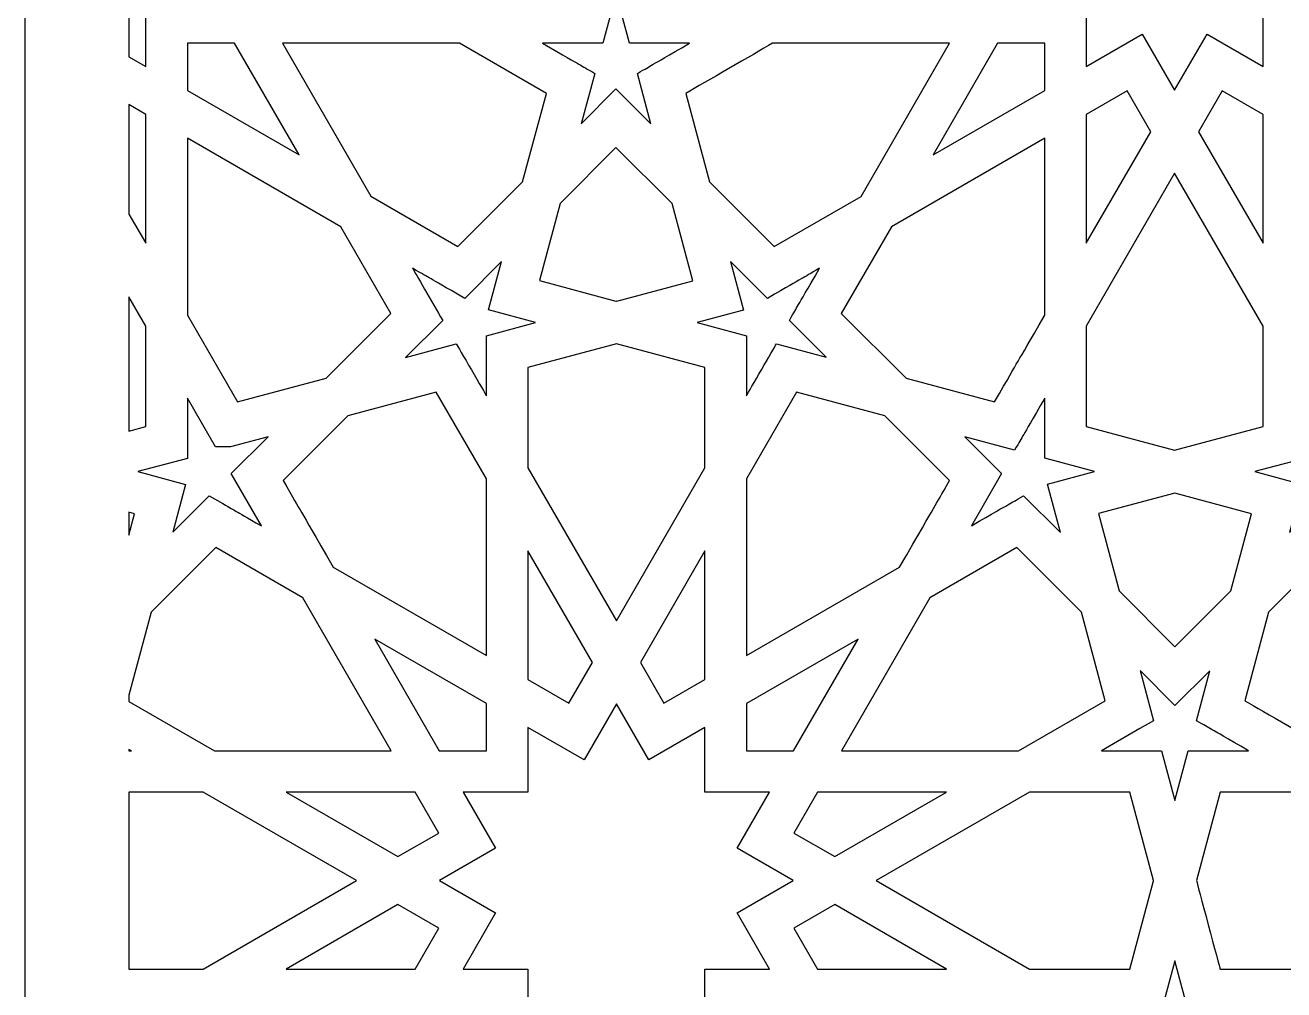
# Model space of a CAD drawing. Header units: millimetres. Extents: x -64 to 64, y -64 to 64.
# Drawn here: x -63.5 to -16.7, y -4.02 to 31.87 of the extents above; entities that cross this region are included whole.
import ezdxf

# ---------------------------------------------------------------- set-up
doc = ezdxf.new("R2010")
doc.units = ezdxf.units.MM
doc.header["$MEASUREMENT"] = 0
doc.layers.add('layer 1', color=7, linetype='Continuous')

msp = doc.modelspace()

# ---------------------------------------------------------------- linework, layer by layer
at = {"layer": 'layer 1', "color": 250}
for points, knots in [([(63.5, 63.5004), (63.5, 63.5004), (-63.5, 63.5004), (-63.5, 63.5004), (-63.5, 63.5004), (-63.5, 63.5004), (-63.5, -63.5), (-63.5, -63.5), (-63.5, -63.5), (-63.5, -63.5), (63.5, -63.5), (63.5, -63.5), (63.5, -63.5), (63.5, -57.5078), (63.5, 58.6684), (63.5, 63.5004)], [0, 0, 0, 0, 0.2, 0.2, 0.2, 0.2, 0.4, 0.4, 0.4, 0.4, 0.6, 0.6, 0.6, 0.6, 1, 1, 1, 1]), ([(-21.9643, 40.5253), (-21.9643, 40.5253), (-20.7603, 42.6089), (-20.7603, 42.6089), (-20.7603, 42.6089), (-20.7603, 42.6089), (-19.5562, 40.5253), (-19.5562, 40.5253), (-19.5562, 40.5253), (-19.5562, 40.5253), (-17.4727, 41.729), (-17.4727, 41.729), (-17.4727, 41.729), (-17.4727, 41.729), (-17.4727, 39.3213), (-17.4727, 39.3213), (-17.4727, 39.3213), (-17.4727, 39.3213), (-15.0647, 39.3213), (-15.0647, 39.3213), (-15.0647, 39.3213), (-15.0647, 39.3213), (-16.2687, 37.2375), (-16.2687, 37.2375), (-16.2687, 37.2375), (-16.2687, 37.2375), (-14.1848, 36.0334), (-14.1848, 36.0334), (-14.1848, 36.0334), (-14.1848, 36.0334), (-16.2687, 34.8298), (-16.2687, 34.8298), (-16.2687, 34.8298), (-16.2687, 34.8298), (-15.0647, 32.742), (-15.0647, 32.742), (-15.0647, 32.742), (-15.0647, 32.742), (-17.4727, 32.742), (-17.4727, 32.742), (-17.4727, 32.742), (-17.4727, 32.742), (-17.4727, 30.3378), (-17.4727, 30.3378), (-17.4727, 30.3378), (-17.4727, 30.3378), (-19.5562, 31.5419), (-19.5562, 31.5419), (-19.5562, 31.5419), (-19.5562, 31.5419), (-20.7603, 29.4545), (-20.7603, 29.4545), (-20.7603, 29.4545), (-20.7603, 29.4545), (-21.9643, 31.5419), (-21.9643, 31.5419), (-21.9643, 31.5419), (-21.9643, 31.5419), (-24.0478, 30.3378), (-24.0478, 30.3378), (-24.0478, 30.3378), (-24.0478, 30.3378), (-24.0478, 32.742), (-24.0478, 32.742), (-24.0478, 32.742), (-24.0478, 32.742), (-26.4559, 32.742), (-26.4559, 32.742), (-26.4559, 32.742), (-26.4559, 32.742), (-25.2518, 34.8298), (-25.2518, 34.8298), (-25.2518, 34.8298), (-25.2518, 34.8298), (-27.3357, 36.0334), (-27.3357, 36.0334), (-27.3357, 36.0334), (-27.3357, 36.0334), (-25.2518, 37.2375), (-25.2518, 37.2375), (-25.2518, 37.2375), (-25.2518, 37.2375), (-26.4559, 39.3213), (-26.4559, 39.3213), (-26.4559, 39.3213), (-26.4559, 39.3213), (-24.0478, 39.3213), (-24.0478, 39.3213), (-24.0478, 39.3213), (-24.0478, 39.3213), (-24.0478, 41.729), (-24.0478, 41.729), (-24.0478, 41.729), (-24.0478, 41.729), (-21.9643, 40.5253), (-21.9643, 40.5253)], [0, 0, 0, 0, 0.04, 0.04, 0.04, 0.04, 0.08, 0.08, 0.08, 0.08, 0.12, 0.12, 0.12, 0.12, 0.16, 0.16, 0.16, 0.16, 0.2, 0.2, 0.2, 0.2, 0.24, 0.24, 0.24, 0.24, 0.28, 0.28, 0.28, 0.28, 0.32, 0.32, 0.32, 0.32, 0.36, 0.36, 0.36, 0.36, 0.4, 0.4, 0.4, 0.4, 0.44, 0.44, 0.44, 0.44, 0.48, 0.48, 0.48, 0.48, 0.52, 0.52, 0.52, 0.52, 0.56, 0.56, 0.56, 0.56, 0.6, 0.6, 0.6, 0.6, 0.64, 0.64, 0.64, 0.64, 0.68, 0.68, 0.68, 0.68, 0.72, 0.72, 0.72, 0.72, 0.76, 0.76, 0.76, 0.76, 0.8, 0.8, 0.8, 0.8, 0.84, 0.84, 0.84, 0.84, 0.88, 0.88, 0.88, 0.88, 0.92, 0.92, 0.92, 0.92, 1, 1, 1, 1]), ([(-59.6412, 41.3664), (-59.6412, 41.3664), (-59.0123, 41.729), (-59.0123, 41.729), (-59.0123, 41.729), (-59.0123, 41.729), (-59.0123, 39.3213), (-59.0123, 39.3213), (-59.0123, 39.3213), (-59.0123, 39.3213), (-56.6044, 39.3213), (-56.6044, 39.3213), (-56.6044, 39.3213), (-56.6044, 39.3213), (-57.8046, 37.2375), (-57.8046, 37.2375), (-57.8046, 37.2375), (-57.8046, 37.2375), (-55.7208, 36.0334), (-55.7208, 36.0334), (-55.7208, 36.0334), (-55.7208, 36.0334), (-57.8046, 34.8298), (-57.8046, 34.8298), (-57.8046, 34.8298), (-57.8046, 34.8298), (-56.6044, 32.742), (-56.6044, 32.742), (-56.6044, 32.742), (-56.6044, 32.742), (-59.0123, 32.742), (-59.0123, 32.742), (-59.0123, 32.742), (-59.0123, 32.742), (-59.0123, 30.3378), (-59.0123, 30.3378), (-59.0123, 30.3378), (-59.0123, 30.3378), (-59.6412, 30.7008), (-59.6412, 30.7008), (-59.6412, 30.7008), (-59.6412, 30.7008), (-59.6412, 41.3664), (-59.6412, 41.3664)], [0, 0, 0, 0, 0.0833333, 0.0833333, 0.0833333, 0.0833333, 0.1666667, 0.1666667, 0.1666667, 0.1666667, 0.25, 0.25, 0.25, 0.25, 0.3333333, 0.3333333, 0.3333333, 0.3333333, 0.4166667, 0.4166667, 0.4166667, 0.4166667, 0.5, 0.5, 0.5, 0.5, 0.5833333, 0.5833333, 0.5833333, 0.5833333, 0.6666667, 0.6666667, 0.6666667, 0.6666667, 0.75, 0.75, 0.75, 0.75, 0.8333333, 0.8333333, 0.8333333, 0.8333333, 1, 1, 1, 1]), ([(-40.7332, 30.0792), (-40.7332, 30.0792), (-40.2317, 28.2004), (-40.2317, 28.2004), (-40.2317, 28.2004), (-40.2317, 28.2004), (-41.5321, 29.5007), (-41.5321, 29.5007), (-41.5321, 29.5007), (-41.5321, 29.5007), (-42.8286, 28.2039), (-42.8286, 28.2039), (-42.8286, 28.2039), (-42.8286, 28.2039), (-42.323, 30.0792), (-42.323, 30.0792), (-42.323, 30.0792), (-42.9828, 30.4613), (-42.5876, 30.2334), (-44.264, 31.1983), (-44.264, 31.1983), (-44.264, 31.1983), (-42.0259, 31.1983), (-42.0259, 31.1983), (-42.0259, 31.1983), (-42.0259, 31.1983), (-41.5282, 33.0507), (-41.5282, 33.0507), (-41.5282, 33.0507), (-41.5282, 33.0507), (-41.0343, 31.1983), (-41.0343, 31.1983), (-41.0343, 31.1983), (-41.0343, 31.1983), (-38.796, 31.1983), (-38.796, 31.1983), (-38.796, 31.1983), (-40.4686, 30.2331), (-40.0738, 30.4613), (-40.7332, 30.0792)], [0, 0, 0, 0, 0.0909091, 0.0909091, 0.0909091, 0.0909091, 0.1818182, 0.1818182, 0.1818182, 0.1818182, 0.2727273, 0.2727273, 0.2727273, 0.2727273, 0.3636364, 0.3636364, 0.3636364, 0.3636364, 0.4545455, 0.4545455, 0.4545455, 0.4545455, 0.5454545, 0.5454545, 0.5454545, 0.5454545, 0.6363636, 0.6363636, 0.6363636, 0.6363636, 0.7272727, 0.7272727, 0.7272727, 0.7272727, 0.8181818, 0.8181818, 0.8181818, 0.8181818, 1, 1, 1, 1]), ([(-53.3128, 27.0464), (-53.3128, 27.0464), (-57.4687, 29.4467), (-57.4687, 29.4467), (-57.4687, 29.4467), (-57.4687, 29.4467), (-57.4687, 31.1983), (-57.4687, 31.1983), (-57.4687, 31.1983), (-57.4687, 31.1983), (-55.7131, 31.1983), (-55.7131, 31.1983), (-55.7131, 31.1983), (-55.7131, 31.1983), (-53.3128, 27.0464), (-53.3128, 27.0464)], [0, 0, 0, 0, 0.2, 0.2, 0.2, 0.2, 0.4, 0.4, 0.4, 0.4, 0.6, 0.6, 0.6, 0.6, 1, 1, 1, 1]), ([(-47.3509, 31.1983), (-47.3509, 31.1983), (-44.1214, 29.3349), (-44.1214, 29.3349), (-44.1214, 29.3349), (-44.1214, 29.3349), (-45.0049, 26.047), (-45.0049, 26.047), (-45.0049, 26.047), (-45.0049, 26.047), (-47.4091, 23.6393), (-47.4091, 23.6393), (-47.4091, 23.6393), (-47.4091, 23.6393), (-50.6426, 25.5069), (-50.6426, 25.5069), (-50.6426, 25.5069), (-50.6426, 25.5069), (-53.9303, 31.1983), (-53.9303, 31.1983), (-53.9303, 31.1983), (-53.9303, 31.1983), (-47.3509, 31.1983), (-47.3509, 31.1983)], [0, 0, 0, 0, 0.1428571, 0.1428571, 0.1428571, 0.1428571, 0.2857143, 0.2857143, 0.2857143, 0.2857143, 0.4285714, 0.4285714, 0.4285714, 0.4285714, 0.5714286, 0.5714286, 0.5714286, 0.5714286, 0.7142857, 0.7142857, 0.7142857, 0.7142857, 1, 1, 1, 1]), ([(-29.1299, 31.1983), (-29.1299, 31.1983), (-32.4177, 25.503), (-32.4177, 25.503), (-32.4177, 25.503), (-32.4177, 25.503), (-35.6475, 23.6393), (-35.6475, 23.6393), (-35.6475, 23.6393), (-35.6475, 23.6393), (-38.0552, 26.047), (-38.0552, 26.047), (-38.0552, 26.047), (-38.0552, 26.047), (-38.9351, 29.3349), (-38.9351, 29.3349), (-38.9351, 29.3349), (-38.229, 29.7438), (-36.4461, 30.7742), (-35.7091, 31.1983), (-35.7091, 31.1983), (-35.7091, 31.1983), (-29.1299, 31.1983), (-29.1299, 31.1983)], [0, 0, 0, 0, 0.1428571, 0.1428571, 0.1428571, 0.1428571, 0.2857143, 0.2857143, 0.2857143, 0.2857143, 0.4285714, 0.4285714, 0.4285714, 0.4285714, 0.5714286, 0.5714286, 0.5714286, 0.5714286, 0.7142857, 0.7142857, 0.7142857, 0.7142857, 1, 1, 1, 1]), ([(-25.5916, 29.4467), (-25.5916, 29.4467), (-29.7434, 27.0464), (-29.7434, 27.0464), (-29.7434, 27.0464), (-29.7434, 27.0464), (-27.347, 31.1983), (-27.347, 31.1983), (-27.347, 31.1983), (-27.347, 31.1983), (-25.5916, 31.1983), (-25.5916, 31.1983), (-25.5916, 31.1983), (-25.5916, 31.1983), (-25.5916, 29.4467), (-25.5916, 29.4467)], [0, 0, 0, 0, 0.2, 0.2, 0.2, 0.2, 0.4, 0.4, 0.4, 0.4, 0.6, 0.6, 0.6, 0.6, 1, 1, 1, 1]), ([(-24.0478, 23.7585), (-24.0478, 23.7585), (-24.0478, 28.5552), (-24.0478, 28.5552), (-24.0478, 28.5552), (-24.0478, 28.5552), (-22.5277, 29.4312), (-22.5277, 29.4312), (-22.5277, 29.4312), (-22.5277, 29.4312), (-21.6517, 27.9107), (-21.6517, 27.9107), (-21.6517, 27.9107), (-21.6517, 27.9107), (-24.0478, 23.7585), (-24.0478, 23.7585)], [0, 0, 0, 0, 0.2, 0.2, 0.2, 0.2, 0.4, 0.4, 0.4, 0.4, 0.6, 0.6, 0.6, 0.6, 1, 1, 1, 1]), ([(-17.4727, 23.7585), (-17.4727, 23.7585), (-19.8688, 27.9107), (-19.8688, 27.9107), (-19.8688, 27.9107), (-19.8688, 27.9107), (-18.9929, 29.4312), (-18.9929, 29.4312), (-18.9929, 29.4312), (-18.9929, 29.4312), (-17.4727, 28.5552), (-17.4727, 28.5552), (-17.4727, 28.5552), (-17.4727, 28.5552), (-17.4727, 23.7585), (-17.4727, 23.7585)], [0, 0, 0, 0, 0.2, 0.2, 0.2, 0.2, 0.4, 0.4, 0.4, 0.4, 0.6, 0.6, 0.6, 0.6, 1, 1, 1, 1]), ([(-59.6412, 28.9179), (-59.6412, 28.9179), (-59.0123, 28.5552), (-59.0123, 28.5552), (-59.0123, 28.5552), (-59.0123, 28.5552), (-59.0123, 23.7585), (-59.0123, 23.7585), (-59.0123, 23.7585), (-59.0123, 23.7585), (-59.6412, 24.8468), (-59.6412, 24.8468), (-59.6412, 24.8468), (-59.6412, 24.8468), (-59.6412, 28.9179), (-59.6412, 28.9179)], [0, 0, 0, 0, 0.2, 0.2, 0.2, 0.2, 0.4, 0.4, 0.4, 0.4, 0.6, 0.6, 0.6, 0.6, 1, 1, 1, 1]), ([(-55.6012, 17.8548), (-55.6012, 17.8548), (-57.4687, 21.0845), (-57.4687, 21.0845), (-57.4687, 21.0845), (-57.4687, 21.0845), (-57.4687, 27.6638), (-57.4687, 27.6638), (-57.4687, 27.6638), (-57.4687, 27.6638), (-51.7693, 24.3724), (-51.7693, 24.3724), (-51.7693, 24.3724), (-51.7693, 24.3724), (-49.9055, 21.1462), (-49.9055, 21.1462), (-49.9055, 21.1462), (-49.9055, 21.1462), (-52.3135, 18.7385), (-52.3135, 18.7385), (-52.3135, 18.7385), (-52.3135, 18.7385), (-55.6012, 17.8548), (-55.6012, 17.8548)], [0, 0, 0, 0, 0.1428571, 0.1428571, 0.1428571, 0.1428571, 0.2857143, 0.2857143, 0.2857143, 0.2857143, 0.4285714, 0.4285714, 0.4285714, 0.4285714, 0.5714286, 0.5714286, 0.5714286, 0.5714286, 0.7142857, 0.7142857, 0.7142857, 0.7142857, 1, 1, 1, 1]), ([(-30.7468, 18.7385), (-30.7468, 18.7385), (-33.1546, 21.1427), (-33.1546, 21.1427), (-33.1546, 21.1427), (-33.1546, 21.1427), (-31.2868, 24.3762), (-31.2868, 24.3762), (-31.2868, 24.3762), (-31.2868, 24.3762), (-25.5916, 27.6638), (-25.5916, 27.6638), (-25.5916, 27.6638), (-25.5916, 27.6638), (-25.5916, 21.0845), (-25.5916, 21.0845), (-25.5916, 21.0845), (-26.8069, 18.9816), (-26.3941, 19.6991), (-27.4553, 17.8548), (-27.4553, 17.8548), (-27.4553, 17.8548), (-30.7468, 18.7385), (-30.7468, 18.7385)], [0, 0, 0, 0, 0.1428571, 0.1428571, 0.1428571, 0.1428571, 0.2857143, 0.2857143, 0.2857143, 0.2857143, 0.4285714, 0.4285714, 0.4285714, 0.4285714, 0.5714286, 0.5714286, 0.5714286, 0.5714286, 0.7142857, 0.7142857, 0.7142857, 0.7142857, 1, 1, 1, 1]), ([(-41.5321, 27.3166), (-41.5321, 27.3166), (-39.4484, 25.2367), (-39.4484, 25.2367), (-39.4484, 25.2367), (-39.4484, 25.2367), (-38.6804, 22.3658), (-38.6804, 22.3658), (-38.6804, 22.3658), (-38.6804, 22.3658), (-41.4973, 21.6094), (-41.4973, 21.6094), (-41.4973, 21.6094), (-41.4973, 21.6094), (-41.5167, 21.6133), (-41.5167, 21.6133), (-41.5167, 21.6133), (-41.5167, 21.6133), (-41.5399, 21.6094), (-41.5399, 21.6094), (-41.5399, 21.6094), (-41.5399, 21.6094), (-44.3799, 22.3696), (-44.3799, 22.3696), (-44.3799, 22.3696), (-44.3799, 22.3696), (-43.608, 25.2405), (-43.608, 25.2405), (-43.608, 25.2405), (-43.608, 25.2405), (-41.5321, 27.3166), (-41.5321, 27.3166)], [0, 0, 0, 0, 0.1111111, 0.1111111, 0.1111111, 0.1111111, 0.2222222, 0.2222222, 0.2222222, 0.2222222, 0.3333333, 0.3333333, 0.3333333, 0.3333333, 0.4444444, 0.4444444, 0.4444444, 0.4444444, 0.5555556, 0.5555556, 0.5555556, 0.5555556, 0.6666667, 0.6666667, 0.6666667, 0.6666667, 0.7777778, 0.7777778, 0.7777778, 0.7777778, 1, 1, 1, 1]), ([(-20.7603, 26.3673), (-20.7603, 26.3673), (-17.4727, 20.6717), (-17.4727, 20.6717), (-17.4727, 20.6717), (-17.4727, 20.6717), (-17.4727, 16.9443), (-17.4727, 16.9443), (-17.4727, 16.9443), (-17.4727, 16.9443), (-20.7603, 16.0606), (-20.7603, 16.0606), (-20.7603, 16.0606), (-20.7603, 16.0606), (-24.0478, 16.9443), (-24.0478, 16.9443), (-24.0478, 16.9443), (-24.0478, 16.9443), (-24.0478, 20.6717), (-24.0478, 20.6717), (-24.0478, 20.6717), (-24.0478, 20.6717), (-20.7603, 26.3673), (-20.7603, 26.3673)], [0, 0, 0, 0, 0.1428571, 0.1428571, 0.1428571, 0.1428571, 0.2857143, 0.2857143, 0.2857143, 0.2857143, 0.4285714, 0.4285714, 0.4285714, 0.4285714, 0.5714286, 0.5714286, 0.5714286, 0.5714286, 0.7142857, 0.7142857, 0.7142857, 0.7142857, 1, 1, 1, 1]), ([(-49.0954, 22.8286), (-48.2927, 22.3658), (-48.7095, 22.6049), (-47.158, 21.7096), (-47.158, 21.7096), (-47.158, 21.7096), (-45.7845, 23.0833), (-45.7845, 23.0833), (-45.7845, 23.0833), (-45.7845, 23.0833), (-46.2705, 21.2774), (-46.2705, 21.2774), (-46.2705, 21.2774), (-46.2705, 21.2774), (-44.5226, 20.8068), (-44.5226, 20.8068), (-44.5226, 20.8068), (-44.5226, 20.8068), (-46.3478, 20.3168), (-46.3478, 20.3168), (-46.3478, 20.3168), (-46.3478, 20.3168), (-46.3478, 18.0785), (-46.3478, 18.0785), (-46.3478, 18.0785), (-46.3929, 18.1518), (-47.4275, 19.945), (-47.4708, 20.0194), (-47.4708, 20.0194), (-47.4708, 20.0194), (-49.3539, 19.5139), (-49.3539, 19.5139), (-49.3539, 19.5139), (-49.3539, 19.5139), (-47.9761, 20.8915), (-47.9761, 20.8915), (-47.9761, 20.8915), (-48.3639, 21.5565), (-49.0099, 22.678), (-49.0954, 22.8286)], [0, 0, 0, 0, 0.0909091, 0.0909091, 0.0909091, 0.0909091, 0.1818182, 0.1818182, 0.1818182, 0.1818182, 0.2727273, 0.2727273, 0.2727273, 0.2727273, 0.3636364, 0.3636364, 0.3636364, 0.3636364, 0.4545455, 0.4545455, 0.4545455, 0.4545455, 0.5454545, 0.5454545, 0.5454545, 0.5454545, 0.6363636, 0.6363636, 0.6363636, 0.6363636, 0.7272727, 0.7272727, 0.7272727, 0.7272727, 0.8181818, 0.8181818, 0.8181818, 0.8181818, 1, 1, 1, 1]), ([(-38.5144, 20.8107), (-38.5144, 20.8107), (-36.7896, 21.2697), (-36.7896, 21.2697), (-36.7896, 21.2697), (-36.7896, 21.2697), (-37.2758, 23.0833), (-37.2758, 23.0833), (-37.2758, 23.0833), (-37.2758, 23.0833), (-35.902, 21.7096), (-35.902, 21.7096), (-35.902, 21.7096), (-34.4098, 22.5735), (-34.7082, 22.3947), (-33.9611, 22.8286), (-33.9611, 22.8286), (-34.9313, 21.1561), (-34.7038, 21.5505), (-35.0802, 20.8915), (-35.0802, 20.8915), (-35.0802, 20.8915), (-33.7141, 19.5217), (-33.7141, 19.5217), (-33.7141, 19.5217), (-33.7141, 19.5217), (-35.5665, 20.0194), (-35.5665, 20.0194), (-35.5665, 20.0194), (-35.6851, 19.8134), (-36.5642, 18.2891), (-36.6854, 18.0785), (-36.6854, 18.0785), (-36.6854, 18.0785), (-36.6854, 20.3207), (-36.6854, 20.3207), (-36.6854, 20.3207), (-36.6854, 20.3207), (-38.5144, 20.8107), (-38.5144, 20.8107)], [0, 0, 0, 0, 0.0909091, 0.0909091, 0.0909091, 0.0909091, 0.1818182, 0.1818182, 0.1818182, 0.1818182, 0.2727273, 0.2727273, 0.2727273, 0.2727273, 0.3636364, 0.3636364, 0.3636364, 0.3636364, 0.4545455, 0.4545455, 0.4545455, 0.4545455, 0.5454545, 0.5454545, 0.5454545, 0.5454545, 0.6363636, 0.6363636, 0.6363636, 0.6363636, 0.7272727, 0.7272727, 0.7272727, 0.7272727, 0.8181818, 0.8181818, 0.8181818, 0.8181818, 1, 1, 1, 1]), ([(-59.6412, 21.76), (-59.6412, 21.76), (-59.0123, 20.6717), (-59.0123, 20.6717), (-59.0123, 20.6717), (-59.0123, 20.6717), (-59.0123, 16.9443), (-59.0123, 16.9443), (-59.0123, 16.9443), (-59.0123, 16.9443), (-59.6412, 16.7742), (-59.6412, 16.7742), (-59.6412, 16.7742), (-59.6412, 16.7742), (-59.6412, 21.76), (-59.6412, 21.76)], [0, 0, 0, 0, 0.2, 0.2, 0.2, 0.2, 0.4, 0.4, 0.4, 0.4, 0.6, 0.6, 0.6, 0.6, 1, 1, 1, 1]), ([(-41.5167, 9.7088), (-41.5167, 9.7088), (-44.8043, 15.4044), (-44.8043, 15.4044), (-44.8043, 15.4044), (-44.8043, 15.4044), (-44.8043, 19.1357), (-44.8043, 19.1357), (-44.8043, 19.1357), (-44.8043, 19.1357), (-41.5167, 20.0156), (-41.5167, 20.0156), (-41.5167, 20.0156), (-41.5167, 20.0156), (-38.229, 19.1357), (-38.229, 19.1357), (-38.229, 19.1357), (-38.229, 19.1357), (-38.229, 15.4044), (-38.229, 15.4044), (-38.229, 15.4044), (-38.229, 15.4044), (-41.5167, 9.7088), (-41.5167, 9.7088)], [0, 0, 0, 0, 0.1428571, 0.1428571, 0.1428571, 0.1428571, 0.2857143, 0.2857143, 0.2857143, 0.2857143, 0.4285714, 0.4285714, 0.4285714, 0.4285714, 0.5714286, 0.5714286, 0.5714286, 0.5714286, 0.7142857, 0.7142857, 0.7142857, 0.7142857, 1, 1, 1, 1]), ([(-54.7175, 13.2475), (-55.8789, 13.915), (-55.5663, 13.7375), (-56.1491, 14.0734), (-56.1491, 14.0734), (-56.1491, 14.0734), (-56.6584, 14.3665), (-56.6584, 14.3665), (-56.6584, 14.3665), (-56.6584, 14.3665), (-58.0129, 13.0122), (-58.0129, 13.0122), (-58.0129, 13.0122), (-58.0129, 13.0122), (-57.5383, 14.787), (-57.5383, 14.787), (-57.5383, 14.787), (-57.5383, 14.787), (-59.3132, 15.2615), (-59.3132, 15.2615), (-59.3132, 15.2615), (-59.3132, 15.2615), (-57.4687, 15.7558), (-57.4687, 15.7558), (-57.4687, 15.7558), (-57.4687, 15.7558), (-57.4687, 17.9977), (-57.4687, 17.9977), (-57.4687, 17.9977), (-57.4687, 17.9977), (-56.4191, 16.184), (-56.4191, 16.184), (-56.4191, 16.184), (-56.4191, 16.184), (-55.8712, 16.184), (-55.8712, 16.184), (-55.8712, 16.184), (-55.8712, 16.184), (-54.4628, 16.5622), (-54.4628, 16.5622), (-54.4628, 16.5622), (-54.4628, 16.5622), (-55.8403, 15.1885), (-55.8403, 15.1885), (-55.8403, 15.1885), (-55.8403, 15.1885), (-54.7175, 13.2475), (-54.7175, 13.2475)], [0, 0, 0, 0, 0.0769231, 0.0769231, 0.0769231, 0.0769231, 0.1538462, 0.1538462, 0.1538462, 0.1538462, 0.2307692, 0.2307692, 0.2307692, 0.2307692, 0.3076923, 0.3076923, 0.3076923, 0.3076923, 0.3846154, 0.3846154, 0.3846154, 0.3846154, 0.4615385, 0.4615385, 0.4615385, 0.4615385, 0.5384615, 0.5384615, 0.5384615, 0.5384615, 0.6153846, 0.6153846, 0.6153846, 0.6153846, 0.6923077, 0.6923077, 0.6923077, 0.6923077, 0.7692308, 0.7692308, 0.7692308, 0.7692308, 0.8461538, 0.8461538, 0.8461538, 0.8461538, 1, 1, 1, 1]), ([(-51.5031, 17.3415), (-51.5031, 17.3415), (-48.2155, 18.2213), (-48.2155, 18.2213), (-48.2155, 18.2213), (-48.2155, 18.2213), (-46.3478, 14.9916), (-46.3478, 14.9916), (-46.3478, 14.9916), (-46.3478, 14.9916), (-46.3478, 8.4162), (-46.3478, 8.4162), (-46.3478, 8.4162), (-46.3478, 8.4162), (-52.0433, 11.7041), (-52.0433, 11.7041), (-52.0433, 11.7041), (-53.4866, 14.2004), (-53.1008, 13.529), (-53.9109, 14.9338), (-53.9109, 14.9338), (-53.9109, 14.9338), (-51.5031, 17.3415), (-51.5031, 17.3415)], [0, 0, 0, 0, 0.1428571, 0.1428571, 0.1428571, 0.1428571, 0.2857143, 0.2857143, 0.2857143, 0.2857143, 0.4285714, 0.4285714, 0.4285714, 0.4285714, 0.5714286, 0.5714286, 0.5714286, 0.5714286, 0.7142857, 0.7142857, 0.7142857, 0.7142857, 1, 1, 1, 1]), ([(-30.9897, 11.7041), (-30.9897, 11.7041), (-36.6854, 8.4162), (-36.6854, 8.4162), (-36.6854, 8.4162), (-36.6854, 8.4162), (-36.6854, 14.9916), (-36.6854, 14.9916), (-36.6854, 14.9916), (-36.6854, 14.9916), (-34.8216, 18.2213), (-34.8216, 18.2213), (-34.8216, 18.2213), (-34.8216, 18.2213), (-31.5339, 17.3415), (-31.5339, 17.3415), (-31.5339, 17.3415), (-31.5339, 17.3415), (-29.1261, 14.9338), (-29.1261, 14.9338), (-29.1261, 14.9338), (-29.7935, 13.7721), (-29.4425, 14.3856), (-30.9897, 11.7041)], [0, 0, 0, 0, 0.1428571, 0.1428571, 0.1428571, 0.1428571, 0.2857143, 0.2857143, 0.2857143, 0.2857143, 0.4285714, 0.4285714, 0.4285714, 0.4285714, 0.5714286, 0.5714286, 0.5714286, 0.5714286, 0.7142857, 0.7142857, 0.7142857, 0.7142857, 1, 1, 1, 1]), ([(-23.7352, 15.2615), (-23.7352, 15.2615), (-25.4871, 14.7948), (-25.4871, 14.7948), (-25.4871, 14.7948), (-25.4871, 14.7948), (-25.0088, 13.0006), (-25.0088, 13.0006), (-25.0088, 13.0006), (-25.0088, 13.0006), (-26.3747, 14.3665), (-26.3747, 14.3665), (-26.3747, 14.3665), (-27.0337, 13.9901), (-26.6382, 14.2177), (-28.3158, 13.2475), (-28.3158, 13.2475), (-28.3158, 13.2475), (-27.1967, 15.1885), (-27.1967, 15.1885), (-27.1967, 15.1885), (-27.1967, 15.1885), (-28.5627, 16.5545), (-28.5627, 16.5545), (-28.5627, 16.5545), (-28.5627, 16.5545), (-26.7144, 16.0567), (-26.7144, 16.0567), (-26.7144, 16.0567), (-26.3331, 16.715), (-26.5617, 16.3199), (-25.5916, 17.9977), (-25.5916, 17.9977), (-25.5916, 17.9977), (-25.5916, 15.7593), (-25.5916, 15.7593), (-25.5916, 15.7593), (-25.5916, 15.7593), (-23.7352, 15.2615), (-23.7352, 15.2615)], [0, 0, 0, 0, 0.0909091, 0.0909091, 0.0909091, 0.0909091, 0.1818182, 0.1818182, 0.1818182, 0.1818182, 0.2727273, 0.2727273, 0.2727273, 0.2727273, 0.3636364, 0.3636364, 0.3636364, 0.3636364, 0.4545455, 0.4545455, 0.4545455, 0.4545455, 0.5454545, 0.5454545, 0.5454545, 0.5454545, 0.6363636, 0.6363636, 0.6363636, 0.6363636, 0.7272727, 0.7272727, 0.7272727, 0.7272727, 0.8181818, 0.8181818, 0.8181818, 0.8181818, 1, 1, 1, 1]), ([(-14.81, 16.0567), (-14.81, 16.0567), (-12.9268, 16.5622), (-12.9268, 16.5622), (-12.9268, 16.5622), (-12.9268, 16.5622), (-14.3006, 15.1885), (-14.3006, 15.1885), (-14.3006, 15.1885), (-14.3006, 15.1885), (-13.1815, 13.2475), (-13.1815, 13.2475), (-13.1815, 13.2475), (-14.8833, 14.2254), (-13.8994, 13.6677), (-15.1225, 14.3665), (-15.1225, 14.3665), (-15.1225, 14.3665), (-16.4885, 13.0006), (-16.4885, 13.0006), (-16.4885, 13.0006), (-16.4885, 13.0006), (-16.0101, 14.787), (-16.0101, 14.787), (-16.0101, 14.787), (-16.0101, 14.787), (-17.7775, 15.2615), (-17.7775, 15.2615), (-17.7775, 15.2615), (-17.7775, 15.2615), (-15.929, 15.7558), (-15.929, 15.7558), (-15.929, 15.7558), (-15.929, 15.7558), (-15.929, 17.9977), (-15.929, 17.9977), (-15.929, 17.9977), (-15.767, 17.7158), (-14.9722, 16.3421), (-14.81, 16.0567)], [0, 0, 0, 0, 0.0909091, 0.0909091, 0.0909091, 0.0909091, 0.1818182, 0.1818182, 0.1818182, 0.1818182, 0.2727273, 0.2727273, 0.2727273, 0.2727273, 0.3636364, 0.3636364, 0.3636364, 0.3636364, 0.4545455, 0.4545455, 0.4545455, 0.4545455, 0.5454545, 0.5454545, 0.5454545, 0.5454545, 0.6363636, 0.6363636, 0.6363636, 0.6363636, 0.7272727, 0.7272727, 0.7272727, 0.7272727, 0.8181818, 0.8181818, 0.8181818, 0.8181818, 1, 1, 1, 1]), ([(-18.669, 10.8239), (-18.669, 10.8239), (-20.7486, 8.7482), (-20.7486, 8.7482), (-20.7486, 8.7482), (-20.7486, 8.7482), (-22.8286, 10.8282), (-22.8286, 10.8282), (-22.8286, 10.8282), (-22.8286, 10.8282), (-23.5966, 13.7029), (-23.5966, 13.7029), (-23.5966, 13.7029), (-23.5966, 13.7029), (-20.7564, 14.4628), (-20.7564, 14.4628), (-20.7564, 14.4628), (-20.7564, 14.4628), (-17.901, 13.6952), (-17.901, 13.6952), (-17.901, 13.6952), (-17.901, 13.6952), (-18.669, 10.8239), (-18.669, 10.8239)], [0, 0, 0, 0, 0.1428571, 0.1428571, 0.1428571, 0.1428571, 0.2857143, 0.2857143, 0.2857143, 0.2857143, 0.4285714, 0.4285714, 0.4285714, 0.4285714, 0.5714286, 0.5714286, 0.5714286, 0.5714286, 0.7142857, 0.7142857, 0.7142857, 0.7142857, 1, 1, 1, 1]), ([(-59.6412, 13.753), (-59.6412, 13.753), (-59.429, 13.6952), (-59.429, 13.6952), (-59.429, 13.6952), (-59.429, 13.6952), (-59.6412, 12.9039), (-59.6412, 12.9039), (-59.6412, 12.9039), (-59.6412, 12.9039), (-59.6412, 13.753), (-59.6412, 13.753)], [0, 0, 0, 0, 0.25, 0.25, 0.25, 0.25, 0.5, 0.5, 0.5, 0.5, 1, 1, 1, 1]), ([(-59.6412, 6.9423), (-59.6412, 6.9423), (-58.8117, 10.033), (-58.8117, 10.033), (-58.8117, 10.033), (-58.8117, 10.033), (-56.4076, 12.4372), (-56.4076, 12.4372), (-56.4076, 12.4372), (-56.4076, 12.4372), (-53.1739, 10.5731), (-53.1739, 10.5731), (-53.1739, 10.5731), (-53.1739, 10.5731), (-49.8864, 4.8779), (-49.8864, 4.8779), (-49.8864, 4.8779), (-49.8864, 4.8779), (-56.4655, 4.8779), (-56.4655, 4.8779), (-56.4655, 4.8779), (-56.4655, 4.8779), (-59.6412, 6.7105), (-59.6412, 6.7105), (-59.6412, 6.7105), (-59.6412, 6.7105), (-59.6412, 6.9423), (-59.6412, 6.9423)], [0, 0, 0, 0, 0.125, 0.125, 0.125, 0.125, 0.25, 0.25, 0.25, 0.25, 0.375, 0.375, 0.375, 0.375, 0.5, 0.5, 0.5, 0.5, 0.625, 0.625, 0.625, 0.625, 0.75, 0.75, 0.75, 0.75, 1, 1, 1, 1]), ([(-42.408, 8.1654), (-42.408, 8.1654), (-43.284, 6.6449), (-43.284, 6.6449), (-43.284, 6.6449), (-43.284, 6.6449), (-44.8043, 7.5248), (-44.8043, 7.5248), (-44.8043, 7.5248), (-44.8043, 7.5248), (-44.8043, 12.3176), (-44.8043, 12.3176), (-44.8043, 12.3176), (-44.8043, 12.3176), (-42.408, 8.1654), (-42.408, 8.1654)], [0, 0, 0, 0, 0.2, 0.2, 0.2, 0.2, 0.4, 0.4, 0.4, 0.4, 0.6, 0.6, 0.6, 0.6, 1, 1, 1, 1]), ([(-38.229, 12.3176), (-38.229, 12.3176), (-38.229, 7.5248), (-38.229, 7.5248), (-38.229, 7.5248), (-38.229, 7.5248), (-39.7492, 6.6449), (-39.7492, 6.6449), (-39.7492, 6.6449), (-39.7492, 6.6449), (-40.6253, 8.1654), (-40.6253, 8.1654), (-40.6253, 8.1654), (-40.6253, 8.1654), (-38.229, 12.3176), (-38.229, 12.3176)], [0, 0, 0, 0, 0.2, 0.2, 0.2, 0.2, 0.4, 0.4, 0.4, 0.4, 0.6, 0.6, 0.6, 0.6, 1, 1, 1, 1]), ([(-23.3419, 6.7416), (-23.3419, 6.7416), (-26.5716, 4.8779), (-26.5716, 4.8779), (-26.5716, 4.8779), (-26.5716, 4.8779), (-33.1469, 4.8779), (-33.1469, 4.8779), (-33.1469, 4.8779), (-33.1469, 4.8779), (-29.8593, 10.5731), (-29.8593, 10.5731), (-29.8593, 10.5731), (-29.8593, 10.5731), (-26.6294, 12.4372), (-26.6294, 12.4372), (-26.6294, 12.4372), (-26.6294, 12.4372), (-24.2217, 10.033), (-24.2217, 10.033), (-24.2217, 10.033), (-24.2217, 10.033), (-23.3419, 6.7416), (-23.3419, 6.7416)], [0, 0, 0, 0, 0.1428571, 0.1428571, 0.1428571, 0.1428571, 0.2857143, 0.2857143, 0.2857143, 0.2857143, 0.4285714, 0.4285714, 0.4285714, 0.4285714, 0.5714286, 0.5714286, 0.5714286, 0.5714286, 0.7142857, 0.7142857, 0.7142857, 0.7142857, 1, 1, 1, 1]), ([(-11.6381, 10.5731), (-11.6381, 10.5731), (-8.3502, 4.8779), (-8.3502, 4.8779), (-8.3502, 4.8779), (-8.3502, 4.8779), (-14.9257, 4.8779), (-14.9257, 4.8779), (-14.9257, 4.8779), (-15.6665, 5.3061), (-17.4456, 6.3324), (-18.1557, 6.7416), (-18.1557, 6.7416), (-18.1557, 6.7416), (-17.2759, 10.033), (-17.2759, 10.033), (-17.2759, 10.033), (-17.2759, 10.033), (-14.8678, 12.4372), (-14.8678, 12.4372), (-14.8678, 12.4372), (-14.8678, 12.4372), (-11.6381, 10.5731), (-11.6381, 10.5731)], [0, 0, 0, 0, 0.1428571, 0.1428571, 0.1428571, 0.1428571, 0.2857143, 0.2857143, 0.2857143, 0.2857143, 0.4285714, 0.4285714, 0.4285714, 0.4285714, 0.5714286, 0.5714286, 0.5714286, 0.5714286, 0.7142857, 0.7142857, 0.7142857, 0.7142857, 1, 1, 1, 1]), ([(-46.3478, 6.6336), (-46.3478, 6.6336), (-46.3478, 4.8779), (-46.3478, 4.8779), (-46.3478, 4.8779), (-46.3478, 4.8779), (-48.1034, 4.8779), (-48.1034, 4.8779), (-48.1034, 4.8779), (-48.1034, 4.8779), (-50.4997, 9.0297), (-50.4997, 9.0297), (-50.4997, 9.0297), (-50.4997, 9.0297), (-46.3478, 6.6336), (-46.3478, 6.6336)], [0, 0, 0, 0, 0.2, 0.2, 0.2, 0.2, 0.4, 0.4, 0.4, 0.4, 0.6, 0.6, 0.6, 0.6, 1, 1, 1, 1]), ([(-36.6854, 6.6336), (-36.6854, 6.6336), (-32.5333, 9.0297), (-32.5333, 9.0297), (-32.5333, 9.0297), (-32.5333, 9.0297), (-34.9298, 4.8779), (-34.9298, 4.8779), (-34.9298, 4.8779), (-34.9298, 4.8779), (-36.6854, 4.8779), (-36.6854, 4.8779), (-36.6854, 4.8779), (-36.6854, 4.8779), (-36.6854, 6.6336), (-36.6854, 6.6336)], [0, 0, 0, 0, 0.2, 0.2, 0.2, 0.2, 0.4, 0.4, 0.4, 0.4, 0.6, 0.6, 0.6, 0.6, 1, 1, 1, 1]), ([(-22.0412, 7.8606), (-22.0412, 7.8606), (-20.7486, 6.5641), (-20.7486, 6.5641), (-20.7486, 6.5641), (-20.7486, 6.5641), (-19.456, 7.8567), (-19.456, 7.8567), (-19.456, 7.8567), (-19.456, 7.8567), (-19.9535, 5.9969), (-19.9535, 5.9969), (-19.9535, 5.9969), (-19.2948, 5.6201), (-19.6903, 5.8476), (-18.0128, 4.8779), (-18.0128, 4.8779), (-18.0128, 4.8779), (-20.2547, 4.8779), (-20.2547, 4.8779), (-20.2547, 4.8779), (-20.2547, 4.8779), (-20.7486, 3.0293), (-20.7486, 3.0293), (-20.7486, 3.0293), (-20.7486, 3.0293), (-21.2464, 4.8779), (-21.2464, 4.8779), (-21.2464, 4.8779), (-21.2464, 4.8779), (-23.4844, 4.8779), (-23.4844, 4.8779), (-23.4844, 4.8779), (-23.4844, 4.8779), (-22.0567, 5.7034), (-22.0567, 5.7034), (-22.0567, 5.7034), (-22.0567, 5.7034), (-21.5434, 5.9969), (-21.5434, 5.9969), (-21.5434, 5.9969), (-21.5434, 5.9969), (-22.0412, 7.8606), (-22.0412, 7.8606)], [0, 0, 0, 0, 0.0833333, 0.0833333, 0.0833333, 0.0833333, 0.1666667, 0.1666667, 0.1666667, 0.1666667, 0.25, 0.25, 0.25, 0.25, 0.3333333, 0.3333333, 0.3333333, 0.3333333, 0.4166667, 0.4166667, 0.4166667, 0.4166667, 0.5, 0.5, 0.5, 0.5, 0.5833333, 0.5833333, 0.5833333, 0.5833333, 0.6666667, 0.6666667, 0.6666667, 0.6666667, 0.75, 0.75, 0.75, 0.75, 0.8333333, 0.8333333, 0.8333333, 0.8333333, 1, 1, 1, 1]), ([(-48.0957, 0.0466), (-48.0957, 0.0466), (-46.0083, 1.2506), (-46.0083, 1.2506), (-46.0083, 1.2506), (-46.0083, 1.2506), (-47.2121, 3.3341), (-47.2121, 3.3341), (-47.2121, 3.3341), (-47.2121, 3.3341), (-44.8043, 3.3341), (-44.8043, 3.3341), (-44.8043, 3.3341), (-44.8043, 3.3341), (-44.8043, 5.7422), (-44.8043, 5.7422), (-44.8043, 5.7422), (-44.8043, 5.7422), (-42.7204, 4.5381), (-42.7204, 4.5381), (-42.7204, 4.5381), (-42.7204, 4.5381), (-41.5167, 6.622), (-41.5167, 6.622), (-41.5167, 6.622), (-41.5167, 6.622), (-40.3127, 4.5381), (-40.3127, 4.5381), (-40.3127, 4.5381), (-40.3127, 4.5381), (-38.229, 5.7422), (-38.229, 5.7422), (-38.229, 5.7422), (-38.229, 5.7422), (-38.229, 3.3341), (-38.229, 3.3341), (-38.229, 3.3341), (-38.229, 3.3341), (-35.821, 3.3341), (-35.821, 3.3341), (-35.821, 3.3341), (-35.821, 3.3341), (-37.025, 1.2506), (-37.025, 1.2506), (-37.025, 1.2506), (-37.025, 1.2506), (-34.9413, 0.0466), (-34.9413, 0.0466), (-34.9413, 0.0466), (-34.9413, 0.0466), (-37.025, -1.1575), (-37.025, -1.1575), (-37.025, -1.1575), (-37.025, -1.1575), (-35.821, -3.2452), (-35.821, -3.2452), (-35.821, -3.2452), (-35.821, -3.2452), (-38.229, -3.2452), (-38.229, -3.2452), (-38.229, -3.2452), (-38.229, -3.2452), (-38.229, -5.649), (-38.229, -5.649), (-38.229, -5.649), (-38.229, -5.649), (-40.3127, -4.445), (-40.3127, -4.445), (-40.3127, -4.445), (-40.3127, -4.445), (-41.5167, -6.5327), (-41.5167, -6.5327), (-41.5167, -6.5327), (-41.5167, -6.5327), (-42.7204, -4.445), (-42.7204, -4.445), (-42.7204, -4.445), (-42.7204, -4.445), (-44.8043, -5.649), (-44.8043, -5.649), (-44.8043, -5.649), (-44.8043, -5.649), (-44.8043, -3.2452), (-44.8043, -3.2452), (-44.8043, -3.2452), (-44.8043, -3.2452), (-47.2121, -3.2452), (-47.2121, -3.2452), (-47.2121, -3.2452), (-47.2121, -3.2452), (-46.0083, -1.1575), (-46.0083, -1.1575), (-46.0083, -1.1575), (-46.0083, -1.1575), (-48.0957, 0.0466), (-48.0957, 0.0466)], [0, 0, 0, 0, 0.04, 0.04, 0.04, 0.04, 0.08, 0.08, 0.08, 0.08, 0.12, 0.12, 0.12, 0.12, 0.16, 0.16, 0.16, 0.16, 0.2, 0.2, 0.2, 0.2, 0.24, 0.24, 0.24, 0.24, 0.28, 0.28, 0.28, 0.28, 0.32, 0.32, 0.32, 0.32, 0.36, 0.36, 0.36, 0.36, 0.4, 0.4, 0.4, 0.4, 0.44, 0.44, 0.44, 0.44, 0.48, 0.48, 0.48, 0.48, 0.52, 0.52, 0.52, 0.52, 0.56, 0.56, 0.56, 0.56, 0.6, 0.6, 0.6, 0.6, 0.64, 0.64, 0.64, 0.64, 0.68, 0.68, 0.68, 0.68, 0.72, 0.72, 0.72, 0.72, 0.76, 0.76, 0.76, 0.76, 0.8, 0.8, 0.8, 0.8, 0.84, 0.84, 0.84, 0.84, 0.88, 0.88, 0.88, 0.88, 0.92, 0.92, 0.92, 0.92, 1, 1, 1, 1]), ([(-59.6412, 4.928), (-59.6412, 4.928), (-59.5525, 4.8779), (-59.5525, 4.8779), (-59.5525, 4.8779), (-59.5525, 4.8779), (-59.6412, 4.8779), (-59.6412, 4.8779), (-59.6412, 4.8779), (-59.6412, 4.8779), (-59.6412, 4.928), (-59.6412, 4.928)], [0, 0, 0, 0, 0.25, 0.25, 0.25, 0.25, 0.5, 0.5, 0.5, 0.5, 1, 1, 1, 1]), ([(-59.6412, 3.3341), (-59.6412, 3.3341), (-56.8785, 3.3341), (-56.8785, 3.3341), (-56.8785, 3.3341), (-56.8785, 3.3341), (-51.1828, 0.0466), (-51.1828, 0.0466), (-51.1828, 0.0466), (-51.1828, 0.0466), (-56.8785, -3.2452), (-56.8785, -3.2452), (-56.8785, -3.2452), (-56.8785, -3.2452), (-59.6412, -3.2452), (-59.6412, -3.2452), (-59.6412, -3.2452), (-59.6412, -3.2452), (-59.6412, 3.3341), (-59.6412, 3.3341)], [0, 0, 0, 0, 0.1666667, 0.1666667, 0.1666667, 0.1666667, 0.3333333, 0.3333333, 0.3333333, 0.3333333, 0.5, 0.5, 0.5, 0.5, 0.6666667, 0.6666667, 0.6666667, 0.6666667, 1, 1, 1, 1]), ([(-48.119, 1.814), (-48.119, 1.814), (-49.6393, 0.938), (-49.6393, 0.938), (-49.6393, 0.938), (-49.6393, 0.938), (-53.7914, 3.3341), (-53.7914, 3.3341), (-53.7914, 3.3341), (-53.7914, 3.3341), (-48.9949, 3.3341), (-48.9949, 3.3341), (-48.9949, 3.3341), (-48.9949, 3.3341), (-48.119, 1.814), (-48.119, 1.814)], [0, 0, 0, 0, 0.2, 0.2, 0.2, 0.2, 0.4, 0.4, 0.4, 0.4, 0.6, 0.6, 0.6, 0.6, 1, 1, 1, 1]), ([(-34.9181, 1.814), (-34.9181, 1.814), (-34.0382, 3.3341), (-34.0382, 3.3341), (-34.0382, 3.3341), (-34.0382, 3.3341), (-29.2456, 3.3341), (-29.2456, 3.3341), (-29.2456, 3.3341), (-29.2456, 3.3341), (-33.3977, 0.938), (-33.3977, 0.938), (-33.3977, 0.938), (-33.3977, 0.938), (-34.9181, 1.814), (-34.9181, 1.814)], [0, 0, 0, 0, 0.2, 0.2, 0.2, 0.2, 0.4, 0.4, 0.4, 0.4, 0.6, 0.6, 0.6, 0.6, 1, 1, 1, 1]), ([(-31.8542, 0.0466), (-31.8542, 0.0466), (-26.1549, 3.3341), (-26.1549, 3.3341), (-26.1549, 3.3341), (-26.1549, 3.3341), (-22.4271, 3.3341), (-22.4271, 3.3341), (-22.4271, 3.3341), (-22.4271, 3.3341), (-21.5473, 0.0466), (-21.5473, 0.0466), (-21.5473, 0.0466), (-21.5473, 0.0466), (-21.5473, 0.0427), (-21.5473, 0.0427), (-21.5473, 0.0427), (-21.5473, 0.0427), (-22.4271, -3.2452), (-22.4271, -3.2452), (-22.4271, -3.2452), (-22.4271, -3.2452), (-26.1549, -3.2452), (-26.1549, -3.2452), (-26.1549, -3.2452), (-26.1549, -3.2452), (-31.8542, 0.0466), (-31.8542, 0.0466)], [0, 0, 0, 0, 0.125, 0.125, 0.125, 0.125, 0.25, 0.25, 0.25, 0.25, 0.375, 0.375, 0.375, 0.375, 0.5, 0.5, 0.5, 0.5, 0.625, 0.625, 0.625, 0.625, 0.75, 0.75, 0.75, 0.75, 1, 1, 1, 1]), ([(-19.0701, -3.2452), (-19.0719, -3.2392), (-19.9499, 0.0406), (-19.9499, 0.0466), (-19.9499, 0.0466), (-19.9499, 0.0466), (-19.0701, 3.3341), (-19.0701, 3.3341), (-19.0701, 3.3341), (-19.0701, 3.3341), (-15.3384, 3.3341), (-15.3384, 3.3341), (-15.3384, 3.3341), (-15.3384, 3.3341), (-9.6432, 0.0466), (-9.6432, 0.0466), (-9.6432, 0.0466), (-9.6432, 0.0466), (-15.3384, -3.2452), (-15.3384, -3.2452), (-15.3384, -3.2452), (-15.3384, -3.2452), (-19.0701, -3.2452), (-19.0701, -3.2452)], [0, 0, 0, 0, 0.1428571, 0.1428571, 0.1428571, 0.1428571, 0.2857143, 0.2857143, 0.2857143, 0.2857143, 0.4285714, 0.4285714, 0.4285714, 0.4285714, 0.5714286, 0.5714286, 0.5714286, 0.5714286, 0.7142857, 0.7142857, 0.7142857, 0.7142857, 1, 1, 1, 1]), ([(-48.119, -1.7208), (-48.119, -1.7208), (-48.9949, -3.2452), (-48.9949, -3.2452), (-48.9949, -3.2452), (-48.9949, -3.2452), (-53.7914, -3.2452), (-53.7914, -3.2452), (-53.7914, -3.2452), (-53.7914, -3.2452), (-49.6393, -0.8449), (-49.6393, -0.8449), (-49.6393, -0.8449), (-49.6393, -0.8449), (-48.119, -1.7208), (-48.119, -1.7208)], [0, 0, 0, 0, 0.2, 0.2, 0.2, 0.2, 0.4, 0.4, 0.4, 0.4, 0.6, 0.6, 0.6, 0.6, 1, 1, 1, 1]), ([(-33.3977, -0.8449), (-33.3977, -0.8449), (-29.2456, -3.2452), (-29.2456, -3.2452), (-29.2456, -3.2452), (-29.2456, -3.2452), (-34.0382, -3.2452), (-34.0382, -3.2452), (-34.0382, -3.2452), (-34.0382, -3.2452), (-34.9181, -1.7208), (-34.9181, -1.7208), (-34.9181, -1.7208), (-34.9181, -1.7208), (-33.3977, -0.8449), (-33.3977, -0.8449)], [0, 0, 0, 0, 0.2, 0.2, 0.2, 0.2, 0.4, 0.4, 0.4, 0.4, 0.6, 0.6, 0.6, 0.6, 1, 1, 1, 1]), ([(-19.456, -7.7597), (-19.456, -7.7597), (-20.7486, -6.4671), (-20.7486, -6.4671), (-20.7486, -6.4671), (-20.7486, -6.4671), (-22.0412, -7.7597), (-22.0412, -7.7597), (-22.0412, -7.7597), (-22.0412, -7.7597), (-21.5434, -5.9076), (-21.5434, -5.9076), (-21.5434, -5.9076), (-21.5434, -5.9076), (-22.0567, -5.6106), (-22.0567, -5.6106), (-22.0567, -5.6106), (-22.0567, -5.6106), (-23.4844, -4.7886), (-23.4844, -4.7886), (-23.4844, -4.7886), (-23.4844, -4.7886), (-21.2464, -4.7886), (-21.2464, -4.7886), (-21.2464, -4.7886), (-21.2464, -4.7886), (-20.7486, -2.9362), (-20.7486, -2.9362), (-20.7486, -2.9362), (-20.7486, -2.9362), (-20.2547, -4.7886), (-20.2547, -4.7886), (-20.2547, -4.7886), (-20.2547, -4.7886), (-18.0128, -4.7886), (-18.0128, -4.7886), (-18.0128, -4.7886), (-18.0128, -4.7886), (-19.4405, -5.6106), (-19.4405, -5.6106), (-19.4405, -5.6106), (-19.4405, -5.6106), (-19.9535, -5.9076), (-19.9535, -5.9076), (-19.9535, -5.9076), (-19.9535, -5.9076), (-19.456, -7.7597), (-19.456, -7.7597)], [0, 0, 0, 0, 0.0769231, 0.0769231, 0.0769231, 0.0769231, 0.1538462, 0.1538462, 0.1538462, 0.1538462, 0.2307692, 0.2307692, 0.2307692, 0.2307692, 0.3076923, 0.3076923, 0.3076923, 0.3076923, 0.3846154, 0.3846154, 0.3846154, 0.3846154, 0.4615385, 0.4615385, 0.4615385, 0.4615385, 0.5384615, 0.5384615, 0.5384615, 0.5384615, 0.6153846, 0.6153846, 0.6153846, 0.6153846, 0.6923077, 0.6923077, 0.6923077, 0.6923077, 0.7692308, 0.7692308, 0.7692308, 0.7692308, 0.8461538, 0.8461538, 0.8461538, 0.8461538, 1, 1, 1, 1])]:
    msp.add_open_spline(points, degree=3, knots=knots, dxfattribs=at)

doc.saveas('drawing.dxf')
